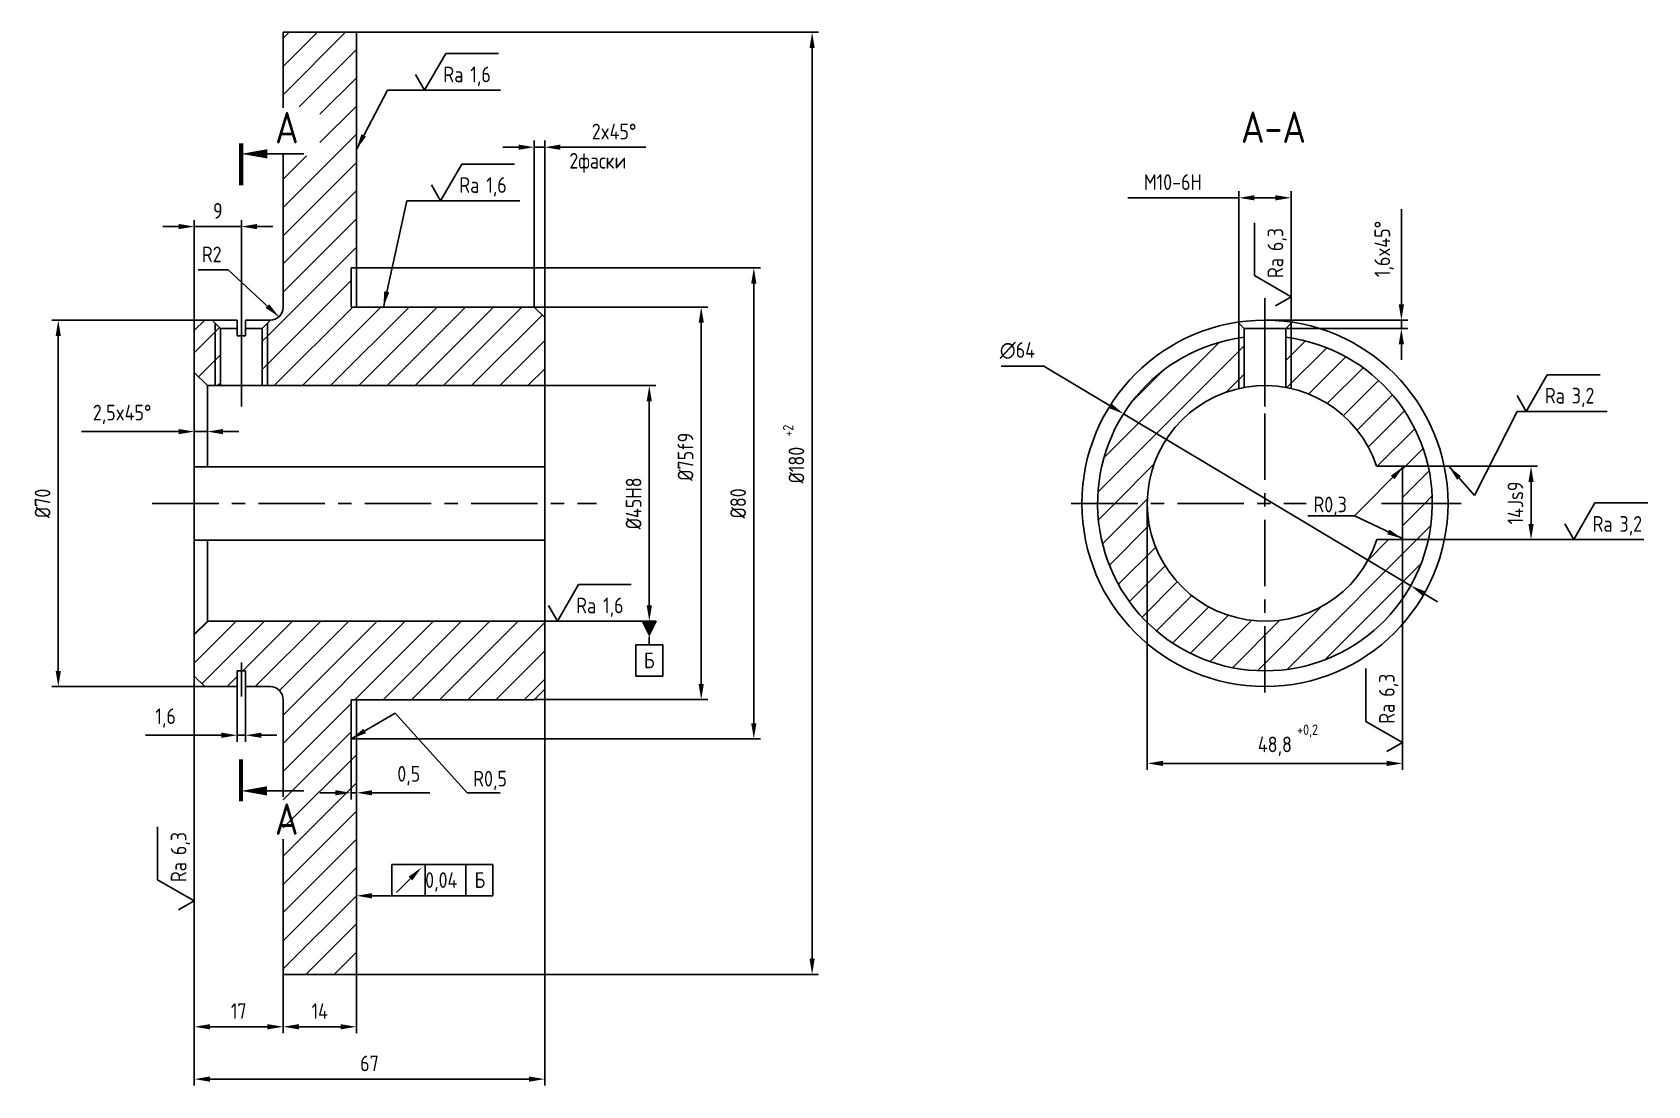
# Model space of a CAD drawing. Header units: millimetres. Extents: x 3758 to 4067, y 266 to 467.
import ezdxf
from ezdxf.enums import TextEntityAlignment as Align

# ---------------------------------------------------------------- set-up
doc = ezdxf.new("R2010")
doc.units = ezdxf.units.MM
doc.linetypes.add('CENTER', pattern=[50.8, 31.75, -6.35, 6.35, -6.35])
for name, color, linetype in [('Bord', 1, 'Continuous'), ('Cen', 5, 'CENTER'), ('Cont', 6, 'Continuous'), ('Dim', 7, 'Continuous'), ('HATCH', 2, 'Continuous'), ('Text', 3, 'Continuous'), ('Textb', 6, 'Continuous'), ('Vporti', 7, 'Continuous')]:
    doc.layers.add(name, color=color, linetype=linetype)
doc.styles.add('Style1', font='romans.shx', dxfattribs={"width": 0.8})
doc.dimstyles.new('LIN1', dxfattribs={"dimtxt": 3, "dimasz": 3, "dimexe": 1.25, "dimexo": 0, "dimgap": 1.5, "dimtad": 1, "dimdec": 1, "dimdsep": 46, "dimtxsty": 'Style1', "dimcen": 2.5, "dimclrt": 3, "dimadec": 0, "dimazin": 0, "dimtfac": 1, "dimtdec": 1, "dimtmove": 0, "dimatfit": 3, "dimfxl": 1, "dimarcsym": 0})
pattern_1 = [(45, (1291.324, -3385.1728), (-2.6940768, 2.6940768), [])]

# ---------------------------------------------------------------- blocks, each defined once
blk = doc.blocks.new('SHERISO_04')
at = {"layer": 'Text'}
blk.add_line((4.04, 7), (14.12, 7), dxfattribs=at)
blk.add_lwpolyline([(-1.73, 3), (0, 0), (4.04, 7)], dxfattribs=at)
at = {"layer": 'Text', "style": 'Style1', "width": 0.8}
blk.add_text('Ra', height=3, dxfattribs=at).set_placement((3.58, 1.5))
blk.add_attdef('3,2', (8.73, 1.5), '', height=3, dxfattribs=at)
blk = doc.blocks.new('SHERISO_03')
at = {"layer": 'Text'}
blk.add_line((4.04, 7), (14.12, 7), dxfattribs=at)
blk.add_lwpolyline([(-1.73, 3), (0, 0), (4.04, 7)], dxfattribs=at)
at = {"layer": 'Text', "style": 'Style1', "width": 0.8}
blk.add_text('Ra', height=3, dxfattribs=at).set_placement((3.58, 1.5))
blk.add_attdef('6,3', (8.73, 1.5), '', height=3, dxfattribs=at)
blk = doc.blocks.new('*D8')
at = {"layer": 'Dim', "color": 0, "lineweight": -2, "transparency": 16777216}
for p, q in [((4019.8, 414.92), (4019.8, 433.15)), ((3993.72, 411.92), (4021.05, 411.92)), ((4019.8, 410.32), (4019.8, 411.92)), ((3997.72, 410.32), (4021.05, 410.32)), ((4019.8, 407.32), (4019.8, 404.32))]:
    blk.add_line(p, q, dxfattribs=at)
at = {"layer": 'Dim', "color": 0, "transparency": 16777216}
for points in [[(4019.3, 414.92), (4020.3, 414.92), (4019.8, 411.92)], [(4019.3, 407.32), (4020.3, 407.32), (4019.8, 410.32)]]:
    blk.add_solid(points, dxfattribs=at)
at = {"layer": 'Dim', "color": 3, "transparency": 16777216, "insert": (4016.51, 425.53), "char_height": 3, "attachment_point": 5, "rotation": 90, "style": 'Style1'}
blk.add_mtext('1,6x45%%D', dxfattribs=at)
blk = doc.blocks.new('*D9')
at = {"layer": 'Dim', "color": 0, "lineweight": -2, "transparency": 16777216}
for p, q in [((4019.72, 384), (4045.85, 384)), ((4044.6, 381), (4044.6, 373)), ((4019.72, 370), (4045.85, 370))]:
    blk.add_line(p, q, dxfattribs=at)
at = {"layer": 'Dim', "color": 0, "transparency": 16777216}
for points in [[(4044.1, 381), (4045.1, 381), (4044.6, 384)], [(4044.1, 373), (4045.1, 373), (4044.6, 370)]]:
    blk.add_solid(points, dxfattribs=at)
at = {"layer": 'Dim', "color": 3, "transparency": 16777216, "insert": (4041.6, 377), "char_height": 3, "attachment_point": 5, "rotation": 90, "style": 'Style1'}
blk.add_mtext('14Js9', dxfattribs=at)
blk = doc.blocks.new('RAZREZ03')
at = {"layer": 'Text'}
blk.add_lwpolyline([(0, 0, 0, 1.76, 0), (5, 0, 1.76, 1.76, 0)], format="xyseb", dxfattribs=at)
at = {"layer": 'Text', "const_width": 0.8}
blk.add_lwpolyline([(0, 2), (0, -6)], dxfattribs=at)
at = {"layer": 'Text'}
blk.add_lwpolyline([(12, 0), (5, 0)], dxfattribs=at)
at = {"layer": 'Textb', "style": 'Style1', "width": 0.8}
blk.add_attdef('A', (6.5, 2), '', height=6, dxfattribs=at)
blk = doc.blocks.new('*D10')
at = {"layer": 'Dim', "color": 0, "lineweight": -2, "transparency": 16777216}
for p, q in [((3786.01, 390.63), (3767.44, 390.63)), ((3789.01, 390.63), (3789.01, 391.88)), ((3791.51, 390.63), (3789.01, 390.63)), ((3791.51, 390.63), (3791.51, 391.88)), ((3794.51, 390.63), (3797.51, 390.63))]:
    blk.add_line(p, q, dxfattribs=at)
at = {"layer": 'Dim', "color": 0, "transparency": 16777216}
for points in [[(3786.01, 391.13), (3786.01, 390.13), (3789.01, 390.63)], [(3794.51, 391.13), (3794.51, 390.13), (3791.51, 390.63)]]:
    blk.add_solid(points, dxfattribs=at)
at = {"layer": 'Dim', "color": 3, "transparency": 16777216, "insert": (3775.22, 393.92), "char_height": 3, "attachment_point": 5, "style": 'Style1'}
blk.add_mtext('2,5x45%%D', dxfattribs=at)
blk = doc.blocks.new('*D11')
at = {"layer": 'Dim', "color": 0, "lineweight": -2, "transparency": 16777216}
for p, q in [((3786.01, 429.81), (3783.01, 429.81)), ((3789.01, 409.92), (3789.01, 431.06)), ((3789.01, 429.81), (3798.01, 429.81)), ((3798.01, 416.13), (3798.01, 431.06)), ((3801.01, 429.81), (3804.01, 429.81))]:
    blk.add_line(p, q, dxfattribs=at)
at = {"layer": 'Dim', "color": 0, "transparency": 16777216}
for points in [[(3786.01, 430.31), (3786.01, 429.31), (3789.01, 429.81)], [(3801.01, 430.31), (3801.01, 429.31), (3798.01, 429.81)]]:
    blk.add_solid(points, dxfattribs=at)
at = {"layer": 'Dim', "color": 3, "transparency": 16777216, "insert": (3793.51, 432.81), "char_height": 3, "attachment_point": 5, "style": 'Style1'}
blk.add_mtext('9', dxfattribs=at)
blk = doc.blocks.new('*D12')
at = {"layer": 'Dim', "color": 0, "lineweight": -2, "transparency": 16777216}
for p, q in [((3856.01, 399.42), (3877.26, 399.42)), ((3876.01, 396.42), (3876.01, 357.42)), ((3856.01, 354.42), (3877.26, 354.42))]:
    blk.add_line(p, q, dxfattribs=at)
at = {"layer": 'Dim', "color": 0, "transparency": 16777216}
for points in [[(3875.51, 396.42), (3876.51, 396.42), (3876.01, 399.42)], [(3875.51, 357.42), (3876.51, 357.42), (3876.01, 354.42)]]:
    blk.add_solid(points, dxfattribs=at)
at = {"layer": 'Dim', "color": 3, "transparency": 16777216, "insert": (3873.01, 376.92), "char_height": 3, "attachment_point": 5, "rotation": 90, "style": 'Style1'}
blk.add_mtext('%%C45H8', dxfattribs=at)
blk = doc.blocks.new('*D13')
at = {"layer": 'Dim', "color": 0, "lineweight": -2, "transparency": 16777216}
for p, q in [((3851.01, 444.97), (3848.01, 444.97)), ((3854.01, 414.42), (3854.01, 446.22)), ((3854.01, 444.97), (3856.01, 444.97)), ((3856.01, 412.42), (3856.01, 446.22)), ((3859.01, 444.97), (3875.35, 444.97))]:
    blk.add_line(p, q, dxfattribs=at)
at = {"layer": 'Dim', "color": 0, "transparency": 16777216}
for points in [[(3851.01, 445.47), (3851.01, 444.47), (3854.01, 444.97)], [(3859.01, 445.47), (3859.01, 444.47), (3856.01, 444.97)]]:
    blk.add_solid(points, dxfattribs=at)
at = {"layer": 'Dim', "color": 3, "transparency": 16777216, "insert": (3869.28, 447.97), "char_height": 3, "attachment_point": 5, "style": 'Style1'}
blk.add_mtext('2x45%%D', dxfattribs=at)
blk = doc.blocks.new('RAZREZ04')
at = {"layer": 'Text', "const_width": 0.8}
blk.add_lwpolyline([(0, 6), (0, -2)], dxfattribs=at)
at = {"layer": 'Text'}
blk.add_lwpolyline([(0, 0, 0, 1.76, 0), (5, 0, 1.76, 1.76, 0)], format="xyseb", dxfattribs=at)
blk.add_lwpolyline([(12, 0), (5, 0)], dxfattribs=at)
at = {"layer": 'Textb', "style": 'Style1', "width": 0.8}
blk.add_attdef('A', (6.5, -8.4), '', height=6, dxfattribs=at)
blk = doc.blocks.new('*D14')
at = {"layer": 'Dim', "color": 0, "lineweight": -2, "transparency": 16777216}
for p, q in [((3797.21, 341.91), (3797.21, 331.37)), ((3798.81, 341.91), (3798.81, 331.37)), ((3794.21, 332.62), (3779.69, 332.62)), ((3798.81, 332.62), (3797.21, 332.62)), ((3801.81, 332.62), (3804.81, 332.62))]:
    blk.add_line(p, q, dxfattribs=at)
at = {"layer": 'Dim', "color": 0, "transparency": 16777216}
for points in [[(3794.21, 333.12), (3794.21, 332.12), (3797.21, 332.62)], [(3801.81, 333.12), (3801.81, 332.12), (3798.81, 332.62)]]:
    blk.add_solid(points, dxfattribs=at)
at = {"layer": 'Dim', "color": 3, "transparency": 16777216, "insert": (3783.53, 335.91), "char_height": 3, "attachment_point": 5, "style": 'Style1'}
blk.add_mtext('1,6', dxfattribs=at)
blk = doc.blocks.new('*D15')
at = {"layer": 'Dim', "color": 0, "lineweight": -2, "transparency": 16777216}
for p, q in [((3789.01, 343.91), (3789.01, 275.67)), ((3806.01, 286.92), (3806.01, 275.67)), ((3792.01, 276.92), (3803.01, 276.92))]:
    blk.add_line(p, q, dxfattribs=at)
at = {"layer": 'Dim', "color": 0, "transparency": 16777216}
for points in [[(3792.01, 277.42), (3792.01, 276.42), (3789.01, 276.92)], [(3803.01, 277.42), (3803.01, 276.42), (3806.01, 276.92)]]:
    blk.add_solid(points, dxfattribs=at)
at = {"layer": 'Dim', "color": 3, "transparency": 16777216, "insert": (3797.51, 279.92), "char_height": 3, "attachment_point": 5, "style": 'Style1'}
blk.add_mtext('17', dxfattribs=at)
blk = doc.blocks.new('*D16')
at = {"layer": 'Dim', "color": 0, "lineweight": -2, "transparency": 16777216}
for p, q in [((3819.01, 331.92), (3819.01, 320.37)), ((3816.01, 321.62), (3813.01, 321.62)), ((3819.01, 321.62), (3820.01, 321.62)), ((3820.01, 321.62), (3820.01, 322.87)), ((3823.01, 321.62), (3834.04, 321.62))]:
    blk.add_line(p, q, dxfattribs=at)
at = {"layer": 'Dim', "color": 0, "transparency": 16777216}
for points in [[(3816.01, 322.12), (3816.01, 321.12), (3819.01, 321.62)], [(3823.01, 322.12), (3823.01, 321.12), (3820.01, 321.62)]]:
    blk.add_solid(points, dxfattribs=at)
at = {"layer": 'Dim', "color": 3, "transparency": 16777216, "insert": (3830.02, 324.9), "char_height": 3, "attachment_point": 5, "style": 'Style1'}
blk.add_mtext('0,5', dxfattribs=at)
blk = doc.blocks.new('*D17')
at = {"layer": 'Dim', "color": 0, "lineweight": -2, "transparency": 16777216}
for p, q in [((3856.01, 341.42), (3856.01, 265.67)), ((3789.01, 276.92), (3789.01, 265.67)), ((3853.01, 266.92), (3792.01, 266.92))]:
    blk.add_line(p, q, dxfattribs=at)
at = {"layer": 'Dim', "color": 0, "transparency": 16777216}
for points in [[(3792.01, 267.42), (3792.01, 266.42), (3789.01, 266.92)], [(3853.01, 267.42), (3853.01, 266.42), (3856.01, 266.92)]]:
    blk.add_solid(points, dxfattribs=at)
at = {"layer": 'Dim', "color": 3, "transparency": 16777216, "insert": (3822.51, 269.92), "char_height": 3, "attachment_point": 5, "style": 'Style1'}
blk.add_mtext('67', dxfattribs=at)
blk = doc.blocks.new('*D18')
at = {"layer": 'Dim', "color": 0, "lineweight": -2, "transparency": 16777216}
for p, q in [((3820.01, 286.92), (3820.01, 275.67)), ((3806.01, 276.92), (3806.01, 278.17)), ((3817.01, 276.92), (3809.01, 276.92))]:
    blk.add_line(p, q, dxfattribs=at)
at = {"layer": 'Dim', "color": 0, "transparency": 16777216}
for points in [[(3809.01, 277.42), (3809.01, 276.42), (3806.01, 276.92)], [(3817.01, 277.42), (3817.01, 276.42), (3820.01, 276.92)]]:
    blk.add_solid(points, dxfattribs=at)
at = {"layer": 'Dim', "color": 3, "transparency": 16777216, "insert": (3813.01, 279.92), "char_height": 3, "attachment_point": 5, "style": 'Style1'}
blk.add_mtext('14', dxfattribs=at)
blk = doc.blocks.new('forma02')
at = {"layer": 'Bord'}
for p, q in [((0, -4.5), (0, -3)), ((-2.57143, -4.5), (2.57143, -4.5)), ((-2.57143, -10.5), (-2.57143, -4.5)), ((2.57143, -10.5), (2.57143, -4.5)), ((-2.57143, -10.5), (2.57143, -10.5))]:
    blk.add_line(p, q, dxfattribs=at)
blk.add_lwpolyline([(0, -3, 0, 3, 0), (0, 0, 3, 3, 0)], format="xyseb", dxfattribs=at)
at = {"layer": 'Text', "style": 'Style1', "width": 0.8}
blk.add_attdef('А', text='', height=3, dxfattribs=at).set_placement((0, -7.5), align=Align.MIDDLE)
blk = doc.blocks.new('*D19')
at = {"layer": 'Dim', "color": 0, "lineweight": -2, "transparency": 16777216}
for p, q in [((3791.01, 411.92), (3761.76, 411.92)), ((3763.01, 408.92), (3763.01, 344.91)), ((3791.01, 341.91), (3761.76, 341.91))]:
    blk.add_line(p, q, dxfattribs=at)
at = {"layer": 'Dim', "color": 0, "transparency": 16777216}
for points in [[(3762.51, 408.92), (3763.51, 408.92), (3763.01, 411.92)], [(3762.51, 344.91), (3763.51, 344.91), (3763.01, 341.91)]]:
    blk.add_solid(points, dxfattribs=at)
at = {"layer": 'Dim', "color": 3, "transparency": 16777216, "insert": (3760.01, 376.92), "char_height": 3, "attachment_point": 5, "rotation": 90, "style": 'Style1'}
blk.add_mtext('%%C70', dxfattribs=at)
blk = doc.blocks.new('*D20')
at = {"layer": 'Dim', "color": 0, "lineweight": -2, "transparency": 16777216}
for p, q in [((3819.01, 466.92), (3908.39, 466.92)), ((3907.14, 463.92), (3907.14, 289.92)), ((3820.01, 286.92), (3908.39, 286.92))]:
    blk.add_line(p, q, dxfattribs=at)
at = {"layer": 'Dim', "color": 0, "transparency": 16777216}
for points in [[(3906.64, 463.92), (3907.64, 463.92), (3907.14, 466.92)], [(3906.64, 289.92), (3907.64, 289.92), (3907.14, 286.92)]]:
    blk.add_solid(points, dxfattribs=at)
at = {"layer": 'Dim', "color": 3, "transparency": 16777216, "insert": (3904.14, 384.23), "char_height": 3, "attachment_point": 5, "rotation": 90, "style": 'Style1'}
blk.add_mtext('%%C180', dxfattribs=at)
blk = doc.blocks.new('*D21')
at = {"layer": 'Dim', "color": 0, "lineweight": -2, "transparency": 16777216}
for p, q in [((3820.01, 421.92), (3897.24, 421.92)), ((3895.99, 418.92), (3895.99, 334.92)), ((3820.01, 331.92), (3897.24, 331.92))]:
    blk.add_line(p, q, dxfattribs=at)
at = {"layer": 'Dim', "color": 0, "transparency": 16777216}
for points in [[(3895.49, 418.92), (3896.49, 418.92), (3895.99, 421.92)], [(3895.49, 334.92), (3896.49, 334.92), (3895.99, 331.92)]]:
    blk.add_solid(points, dxfattribs=at)
at = {"layer": 'Dim', "color": 3, "transparency": 16777216, "insert": (3892.99, 376.92), "char_height": 3, "attachment_point": 5, "rotation": 90, "style": 'Style1'}
blk.add_mtext('%%C80', dxfattribs=at)
blk = doc.blocks.new('*D22')
at = {"layer": 'Dim', "color": 0, "lineweight": -2, "transparency": 16777216}
for p, q in [((3854.01, 414.42), (3887.19, 414.42)), ((3885.94, 411.42), (3885.94, 342.42)), ((3854.01, 339.42), (3887.19, 339.42))]:
    blk.add_line(p, q, dxfattribs=at)
at = {"layer": 'Dim', "color": 0, "transparency": 16777216}
for points in [[(3885.44, 411.42), (3886.44, 411.42), (3885.94, 414.42)], [(3885.44, 342.42), (3886.44, 342.42), (3885.94, 339.42)]]:
    blk.add_solid(points, dxfattribs=at)
at = {"layer": 'Dim', "color": 3, "transparency": 16777216, "insert": (3882.94, 385.82), "char_height": 3, "attachment_point": 5, "rotation": 90, "style": 'Style1'}
blk.add_mtext('%%C75f9', dxfattribs=at)
blk = doc.blocks.new('*D23')
at = {"layer": 'Dim', "color": 0, "lineweight": -2, "transparency": 16777216}
for p, q in [((3943.31, 403.13), (3951.46, 403.13)), ((3951.46, 403.13), (3964.1, 395.57)), ((4021.59, 361.19), (3966.68, 394.03)), ((4024.17, 359.65), (4026.74, 358.11))]:
    blk.add_line(p, q, dxfattribs=at)
at = {"layer": 'Dim', "color": 0, "transparency": 16777216}
for points in [[(3964.36, 395.99), (3963.85, 395.14), (3966.68, 394.03)], [(4024.42, 360.08), (4023.91, 359.22), (4021.59, 361.19)]]:
    blk.add_solid(points, dxfattribs=at)
at = {"layer": 'Dim', "color": 3, "transparency": 16777216, "insert": (3946.39, 406.13), "char_height": 3, "attachment_point": 5, "style": 'Style1'}
blk.add_mtext('∅64', dxfattribs=at)
blk = doc.blocks.new('*D24')
at = {"layer": 'Dim', "color": 0, "lineweight": -2, "transparency": 16777216}
for p, q in [((3988.72, 411.32), (3988.72, 436.55)), ((3998.72, 411.32), (3998.72, 436.55)), ((3988.72, 435.3), (3967.52, 435.3)), ((3995.72, 435.3), (3991.72, 435.3))]:
    blk.add_line(p, q, dxfattribs=at)
at = {"layer": 'Dim', "color": 0, "transparency": 16777216}
for points in [[(3991.72, 435.8), (3991.72, 434.8), (3988.72, 435.3)], [(3995.72, 435.8), (3995.72, 434.8), (3998.72, 435.3)]]:
    blk.add_solid(points, dxfattribs=at)
at = {"layer": 'Dim', "color": 3, "transparency": 16777216, "insert": (3976.11, 438.3), "char_height": 3, "attachment_point": 5, "style": 'Style1'}
blk.add_mtext('M10-6H', dxfattribs=at)
blk = doc.blocks.new('*D25')
at = {"layer": 'Dim', "color": 0, "lineweight": -2, "transparency": 16777216}
for p, q in [((3971.22, 376.92), (3971.22, 325.99)), ((4020.02, 370.3), (4020.02, 325.99)), ((3974.22, 327.24), (4017.02, 327.24))]:
    blk.add_line(p, q, dxfattribs=at)
at = {"layer": 'Dim', "color": 0, "transparency": 16777216}
for points in [[(3974.22, 327.74), (3974.22, 326.74), (3971.22, 327.24)], [(4017.02, 327.74), (4017.02, 326.74), (4020.02, 327.24)]]:
    blk.add_solid(points, dxfattribs=at)
at = {"layer": 'Dim', "color": 3, "transparency": 16777216, "insert": (3995.62, 330.52), "char_height": 3, "attachment_point": 5, "style": 'Style1'}
blk.add_mtext('48,8', dxfattribs=at)

msp = doc.modelspace()

# ---------------------------------------------------------------- hatches: boundary and pattern name
at = {"layer": 'HATCH'}
h = msp.add_hatch(dxfattribs=at)
h.set_pattern_fill('ANSI31', color=256, scale=1.2, style=0)
h.set_pattern_definition(pattern_1)
h.paths.add_polyline_path([(3856.01, 412.42), (3854.01, 414.42), (3819.01, 414.42), (3819.01, 421.92), (3820.01, 421.92), (3820.01, 465.92), (3819.01, 466.92), (3807.01, 466.92), (3806.01, 465.92), (3806.01, 452.68), (3813.04, 452.68), (3813.04, 443.29), (3806.01, 443.29), (3806.01, 414.42, -0.4023), (3803.61, 411.92), (3803.01, 411.32), (3803.01, 399.42), (3856.01, 399.42)])
h.paths.add_polyline_path([(3793.01, 411.32), (3792.41, 411.92), (3791.01, 411.92), (3789.01, 409.92), (3789.01, 401.92), (3791.51, 399.42), (3793.01, 399.42)])
h.paths.add_polyline_path([(3856.01, 354.42), (3791.51, 354.42), (3789.01, 351.92), (3789.01, 343.91), (3791.01, 341.91), (3797.21, 341.91), (3797.21, 344.92), (3798.81, 344.92), (3798.81, 341.91), (3803.51, 341.91, -0.414214), (3806.01, 339.41), (3806.01, 287.92), (3807.01, 286.92), (3819.01, 286.92), (3820.01, 287.92), (3820.01, 331.92), (3819.01, 331.92), (3819.01, 339.41), (3854.01, 339.41), (3856.01, 341.42)])
h.paths.add_polyline_path([(3804.23, 312.09), (3811.12, 312.09), (3811.12, 321.09), (3804.23, 321.09)], flags=25)
h = msp.add_hatch(dxfattribs=at)
h.set_pattern_fill('ANSI31', color=256, scale=1.2, style=0)
h.set_pattern_definition(pattern_1)
h.paths.add_polyline_path([(3794.01, 410.32), (3793.01, 411.32), (3793.01, 399.42), (3794.01, 399.42)])
h.paths.add_polyline_path([(3803.01, 411.32), (3802.01, 410.32), (3802.01, 399.42), (3803.01, 399.42)])
h = msp.add_hatch(dxfattribs=at)
h.set_pattern_fill('ANSI31', color=256, scale=1.2, style=0)
h.set_pattern_definition(pattern_1)
h.paths.add_polyline_path([(3988.72, 398.85), (3988.72, 408.52, 0.368973), (3961.72, 376.92), (3971.22, 376.92, -0.350001)])
h.paths.add_polyline_path([(4015.08, 384), (4019.72, 384, -0.414214), (4020.02, 383.7), (4020.02, 376.92), (4025.72, 376.92, 0.368973), (3998.72, 408.52), (3998.72, 398.85, -0.262342)])
h.paths.add_polyline_path([(3998.72, 408.52, 0.007891), (3997.72, 408.67), (3997.72, 399.06, -0.011342), (3998.72, 398.85)])
h.paths.add_polyline_path([(3989.72, 408.67, 0.007891), (3988.72, 408.52), (3988.72, 398.85, -0.011342), (3989.72, 399.06)])
h = msp.add_hatch(dxfattribs=at)
h.set_pattern_fill('ANSI31', color=256, scale=1.2, style=0)
h.set_pattern_definition(pattern_1)
h.paths.add_polyline_path([(3971.22, 376.92), (3961.72, 376.92, 0.414214), (3993.72, 344.92), (3993.72, 354.42, -0.414214)])
h.paths.add_polyline_path([(3993.72, 354.42), (3993.72, 344.92, 0.414214), (4025.72, 376.92), (4020.02, 376.92), (4020.02, 370.3, -0.414214), (4019.72, 370), (4015.13, 370, -0.325442)])

# ---------------------------------------------------------------- linework, layer by layer
at = {"layer": 'Bord'}
for p, q in [((3793.01, 411.32), (3793.01, 399.42)), ((3803.01, 411.32), (3803.01, 399.42)), ((3988.72, 411.32), (3988.72, 398.85)), ((3998.72, 411.32), (3998.72, 398.85)), ((3826.8, 301.95), (3826.8, 307.95)), ((3826.8, 307.95), (3846.11, 307.95)), ((3833.17, 301.95), (3833.17, 307.95)), ((3840.96, 301.95), (3840.96, 307.95)), ((3846.11, 301.95), (3846.11, 307.95)), ((3822.17, 301.95), (3846.11, 301.95)), ((3823.01, 301.95), (3826.8, 301.95))]:
    msp.add_line(p, q, dxfattribs=at)
msp.add_lwpolyline([(3820.01, 301.95, 0, 1, 0), (3823.01, 301.95, 1, 1, 0)], format="xyseb", dxfattribs=at)
at = {"layer": 'Cen'}
for p, q in [((3798.01, 416.13), (3798.01, 395.41)), ((3993.72, 416.13), (3993.72, 395.41)), ((4016, 376.92), (4031.22, 376.92)), ((3798.01, 346.52), (3798.01, 340.05))]:
    msp.add_line(p, q, dxfattribs=at)
at = {"layer": 'Cen', "ltscale": 0.4}
for p, q in [((3993.72, 414.42), (3993.72, 338.87)), ((3780.98, 376.92), (3865.91, 376.92)), ((3956.69, 376.92), (4001.58, 376.92))]:
    msp.add_line(p, q, dxfattribs=at)
at = {"layer": 'Cont'}
for p, q in [((3806.01, 466.92), (3806.01, 452.51)), ((3806.01, 466.92), (3820.01, 466.92)), ((3820.01, 466.92), (3820.01, 414.42)), ((3806.01, 443.64), (3806.01, 414.42)), ((3819.01, 421.92), (3820.01, 421.92)), ((3819.01, 421.92), (3819.01, 414.42)), ((3819.01, 414.42), (3854.01, 414.42)), ((3854.01, 414.42), (3856.01, 412.42)), ((3789.01, 409.92), (3791.01, 411.92)), ((3791.01, 411.92), (3794.41, 411.92)), ((3794.01, 410.32), (3792.41, 411.92)), ((3793.41, 411.92), (3797.21, 411.92)), ((3797.21, 411.92), (3797.21, 408.92)), ((3798.81, 411.92), (3798.81, 408.92)), ((3798.81, 411.92), (3803.61, 411.92)), ((3802.01, 410.32), (3803.61, 411.92)), ((3856.01, 412.42), (3856.01, 356.42)), ((3989.72, 410.32), (3988.51, 411.53)), ((3997.72, 410.32), (3998.93, 411.53)), ((3789.01, 409.92), (3789.01, 376.92)), ((3794.01, 410.32), (3797.21, 410.32)), ((3794.01, 410.32), (3794.01, 399.42)), ((3797.21, 408.92), (3798.81, 408.92)), ((3798.81, 410.32), (3802.01, 410.32)), ((3802.01, 410.32), (3802.01, 399.42)), ((3989.72, 410.32), (3989.72, 399.06)), ((3993.72, 410.32), (3989.72, 410.32)), ((3997.72, 410.32), (3993.72, 410.32)), ((3997.72, 410.32), (3997.72, 399.06)), ((3789.01, 401.92), (3791.51, 399.42)), ((3791.51, 399.42), (3791.51, 383.92)), ((3791.51, 399.42), (3856.01, 399.42)), ((3856.01, 397.42), (3856.01, 356.42)), ((3789.01, 383.92), (3856.01, 383.92)), ((4019.72, 384), (4015.08, 384)), ((4020.02, 383.7), (4020.02, 370.3)), ((3789.01, 343.91), (3789.01, 376.92)), ((3856.01, 356.42), (3856.01, 376.92)), ((3856.01, 341.42), (3856.01, 376.92)), ((3789.01, 369.92), (3856.01, 369.92)), ((3791.51, 369.92), (3791.51, 354.42)), ((4019.72, 370), (4015.08, 370)), ((3791.51, 354.42), (3789.01, 351.92)), ((3791.51, 354.42), (3856.01, 354.42)), ((3789.01, 343.91), (3791.01, 341.91)), ((3797.21, 341.91), (3797.21, 344.92)), ((3797.21, 344.92), (3798.81, 344.92)), ((3798.81, 341.91), (3798.81, 344.92)), ((3791.01, 341.91), (3797.21, 341.91)), ((3798.81, 341.91), (3803.51, 341.91)), ((3856.01, 341.42), (3854.01, 339.41)), ((3806.01, 320.88), (3806.01, 339.41)), ((3819.01, 331.92), (3819.01, 339.41)), ((3819.01, 339.41), (3854.01, 339.41)), ((3820.01, 286.92), (3820.01, 339.41)), ((3819.01, 331.92), (3820.01, 331.92)), ((3806.01, 286.92), (3806.01, 312.79)), ((3806.01, 286.92), (3820.01, 286.92))]:
    msp.add_line(p, q, dxfattribs=at)
msp.add_circle((3993.72, 376.92), 35, dxfattribs=at)
for centre, radius, start, end in [((3803.51, 414.42), 2.5, 270, 0), ((3993.72, 376.92), 32, 97.1808, 82.8192), ((3993.72, 376.92), 22.5, 18.3611, 342.1084), ((4019.72, 383.7), 0.3, 0, 90), ((4019.72, 370.3), 0.3, 270, 0), ((3803.51, 339.41), 2.5, 0, 90)]:
    msp.add_arc(centre, radius, start, end, dxfattribs=at)
at = {"layer": 'Dim'}
for p, q in [((4044.95, 394.5), (4059.18, 394.5)), ((4045.85, 370), (4066.13, 370))]:
    msp.add_line(p, q, dxfattribs=at)
at = {"layer": 'Text'}
msp.add_line((3830.34, 305.23), (3827.66, 302.55), dxfattribs=at)
msp.add_lwpolyline([(3832.46, 307.35, 0, 1, 0), (3830.34, 305.23, 1, 1, 0)], format="xyseb", dxfattribs=at)

# ---------------------------------------------------------------- block references
at = {"layer": 'Dim'}
for p, values in [((3833.06, 455.87), {'3,2': '1,6'}), ((3836.11, 434.75), {'3,2': '1,6'}), ((4043.66, 394.5), {'3,2': '3,2'}), ((4052.78, 370), {'3,2': '3,2'})]:
    msp.add_blockref('SHERISO_04', p, dxfattribs=at).add_auto_attribs(values)
at = {"layer": 'Dim', "rotation": 90}
for p in [(3998.72, 416.39), (4020.02, 331.23), (3789.01, 300.98)]:
    msp.add_blockref('SHERISO_03', p, dxfattribs=at).add_auto_attribs({'6,3': '6,3'})
at = {"layer": 'HATCH'}
for name, p, values in [('SHERISO_04', (3858.44, 354.42), {'3,2': '1,6'}), ('forma02', (3876.01, 354.42), {'А': 'Б'})]:
    msp.add_blockref(name, p, dxfattribs=at).add_auto_attribs(values)
at = {"layer": 'Vporti'}
for name, p in [('RAZREZ03', (3797.97, 443.7)), ('RAZREZ04', (3797.94, 321.99))]:
    msp.add_blockref(name, p, dxfattribs=at).add_auto_attribs({'A': 'А'})

# ---------------------------------------------------------------- texts
at = {"layer": 'Text', "style": 'Style1', "width": 0.8}
for s, height, p in [('2фаски', 3, (3860.72, 440.88)), ('R2', 3, (3790.47, 422.99)), ('R0,3', 3, (4002.99, 375.21)), ('+0,2', 2, (3999.88, 332.67)), ('R0,5', 3, (3842.34, 322.83)), ('0,04', 3, (3833.15, 303.45)), ('Б', 3, (3842.6, 303.45))]:
    msp.add_text(s, height=height, dxfattribs=at).set_placement(p)
msp.add_text('+2', height=2, rotation=90, dxfattribs=at).set_placement((3903.57, 389.66))
at = {"layer": 'Textb', "style": 'Style1', "width": 0.8}
msp.add_attdef('А-А', text='А-А', height=6, dxfattribs=at).set_placement((4001.55, 445.8), align=Align.RIGHT)

# ---------------------------------------------------------------- dimensions: what is measured, and where the dimension line sits
at = {"layer": 'Dim'}
for base, p1, p2, text, picture, middle in [((3907.14, 286.92), (3819.01, 466.92), (3820.01, 286.92), '%%C<>', '*D20', (3907.14, 384.23)), ((4019.8, 410.32), (3993.72, 411.92), (3997.72, 410.32), '1,6x45%%D', '*D8', (4019.8, 425.53)), ((3885.94, 339.41), (3854.01, 414.42), (3854.01, 339.41), '%%C<>f9', '*D22', (3885.94, 385.82))]:
    dim = msp.add_linear_dim(base=base, p1=p1, p2=p2, angle=90, text=text, dimstyle='LIN1', dxfattribs=at)
    dim.commit()
    dim.dimension.update_dxf_attribs({"geometry": picture, "text_midpoint": middle, "dimtype": 160})
for base, p1, p2, text, picture, middle in [((3854.01, 444.97), (3856.01, 412.42), (3854.01, 414.42), '<>x45%%D', '*D13', (3869.28, 444.97)), ((3998.72, 435.3), (3988.72, 411.32), (3998.72, 411.32), 'M10-6H', '*D24', (3976.11, 435.3)), ((3797.21, 332.62), (3798.81, 341.91), (3797.21, 341.91), '1,6', '*D14', (3783.53, 332.62))]:
    dim = msp.add_linear_dim(base=base, p1=p1, p2=p2, text=text, dimstyle='LIN1', dxfattribs=at)
    dim.commit()
    dim.dimension.update_dxf_attribs({"geometry": picture, "text_midpoint": middle, "dimtype": 160})
for base, p1, p2, picture, middle in [((3798.01, 429.81), (3789.01, 409.92), (3798.01, 416.13), '*D11', (3793.51, 432.81)), ((3806.01, 276.92), (3789.01, 343.91), (3806.01, 286.92), '*D15', (3797.51, 279.92)), ((3789.01, 266.92), (3856.01, 341.42), (3789.01, 276.92), '*D17', (3822.51, 269.92)), ((3806.01, 276.92), (3820.01, 286.92), (3806.01, 276.92), '*D18', (3813.01, 279.92))]:
    dim = msp.add_linear_dim(base=base, p1=p1, p2=p2, dimstyle='LIN1', dxfattribs=at)
    dim.commit()
    dim.dimension.update_dxf_attribs({"geometry": picture, "text_midpoint": middle})
for base, p1, p2, angle, text, picture, middle in [((3895.99, 331.92), (3820.01, 421.92), (3820.01, 331.92), 90, '%%C80', '*D21', (3892.99, 376.92)), ((3763.01, 341.91), (3791.01, 411.92), (3791.01, 341.91), 90, '%%C<>', '*D19', (3760.01, 376.92)), ((3876.01, 354.42), (3856.01, 399.42), (3856.01, 354.42), 90, '%%C<>H8', '*D12', (3873.01, 376.92)), ((4044.6, 370), (4019.72, 384), (4019.72, 370), 270, '<>Js9', '*D9', (4041.6, 377))]:
    dim = msp.add_linear_dim(base=base, p1=p1, p2=p2, angle=angle, text=text, dimstyle='LIN1', dxfattribs=at)
    dim.commit()
    dim.dimension.update_dxf_attribs({"geometry": picture, "text_midpoint": middle})
dim = msp.add_diameter_dim_2p(p1=(4021.59, 361.19), p2=(3966.68, 394.03), dimstyle='LIN1', override={"dimtoh": 1}, dxfattribs=at)
dim.commit()
dim.dimension.update_dxf_attribs({"geometry": '*D23', "text_midpoint": (3946.39, 403.13), "dimtype": 163})
for base, p1, p2, text, picture, middle in [((3789.01, 390.63), (3791.51, 390.63), (3789.01, 390.63), '2,5x45%%D', '*D10', (3775.22, 393.92)), ((4020.02, 327.24), (3971.22, 376.92), (4020.02, 370.3), '48,8', '*D25', (3995.62, 330.52)), ((3820.01, 321.62), (3819.01, 331.92), (3820.01, 321.62), '0,5', '*D16', (3830.02, 324.9))]:
    dim = msp.add_linear_dim(base=base, p1=p1, p2=p2, text=text, dimstyle='LIN1', dxfattribs=at)
    dim.commit()
    dim.dimension.update_dxf_attribs({"geometry": picture, "text_midpoint": middle})

# ---------------------------------------------------------------- leaders
for points in [[(3820.01, 444.56), (3825.97, 455.87), (3847.58, 455.87)], [(3825.17, 414.42), (3829.63, 434.75), (3851.24, 434.75)], [(3805.2, 412.58), (3795.52, 421.51), (3789.73, 421.51)], [(4020.27, 384), (4010.83, 374.57), (4001.9, 374.57)], [(4019.99, 370.18), (4010.83, 374.57)], [(3819.01, 331.92), (3827.45, 336.86), (3841.16, 321.62), (3847.48, 321.62)]]:
    msp.add_leader(points, dimstyle='LIN1', dxfattribs=at)
at = {"layer": 'Dim', "annotation_type": 0, "has_hookline": 1, "hookline_direction": 0}
msp.add_leader([(4028.85, 384), (4033.79, 378.4), (4041.95, 394.5), (4044.95, 394.5)], dimstyle='LIN1', override={"dimgap": 1.5, "dimtad": 0}, dxfattribs=at)

doc.saveas('drawing.dxf')
